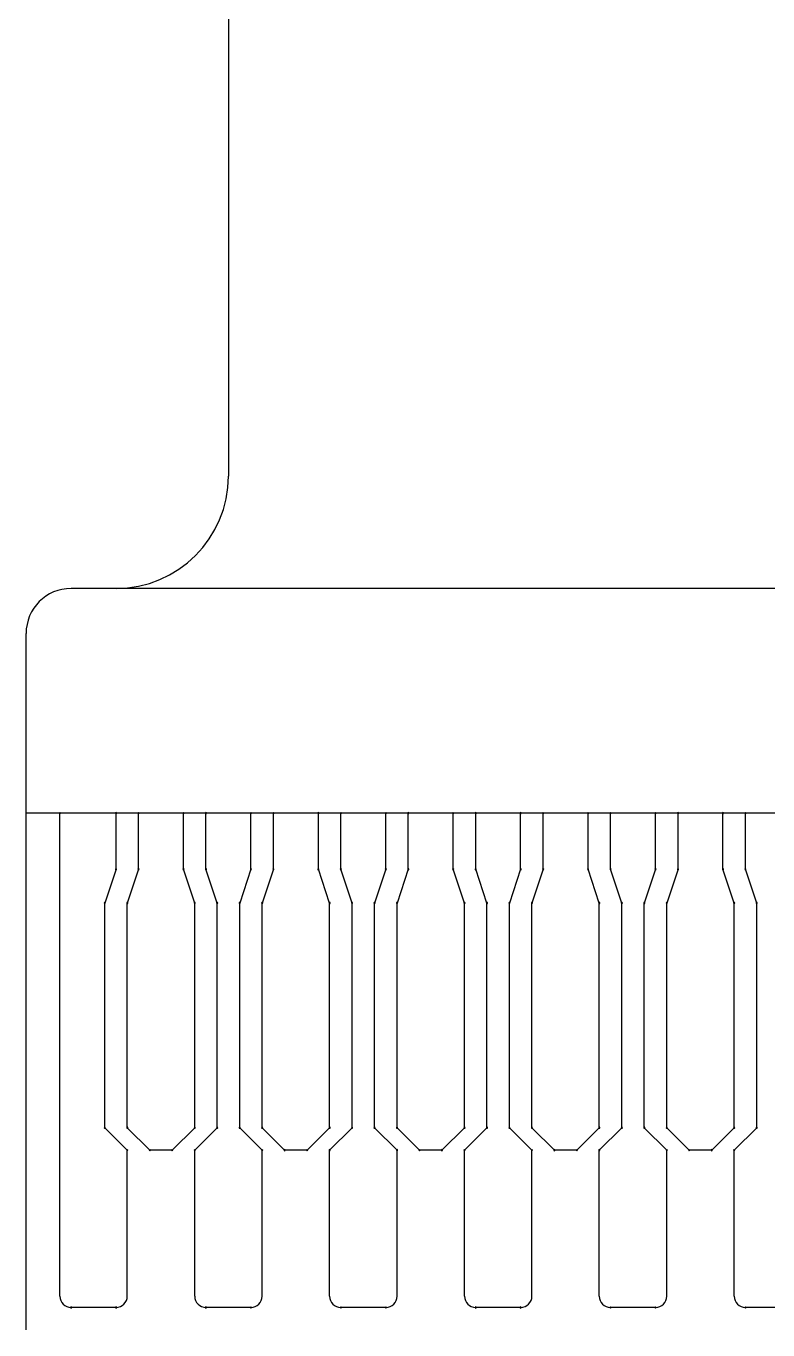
# Model space of a CAD drawing. Header units: millimetres. Extents: x 1040 to 3675, y 249 to 975.
# Drawn here: x 3349.91 to 3353.21, y 646.06 to 651.86 of the extents above; entities that cross this region are included whole.
import ezdxf

# ---------------------------------------------------------------- set-up
doc = ezdxf.new("R2010")
doc.units = ezdxf.units.MM
doc.layers.add('KeepOutLayer', color=6, linetype='Continuous')

msp = doc.modelspace()

# ---------------------------------------------------------------- linework, layer by layer
at = {"color": 30}
for p, q in [((3350.8091, 658.3461), (3350.8091, 649.856)), ((3350.3091, 649.356), (3350.1091, 649.356)), ((3357.3091, 649.356), (3350.3091, 649.356)), ((3349.9091, 646.056), (3349.9091, 649.156))]:
    msp.add_line(p, q, dxfattribs=at)
msp.add_line((3357.7091, 648.356), (3349.9091, 648.356))
for centre, radius, start, end in [((3350.3091, 649.856), 0.5, 270, 0), ((3350.1091, 649.156), 0.2, 90, 180)]:
    msp.add_arc(centre, radius, start, end, dxfattribs=at)
at = {"layer": 'KeepOutLayer', "color": 2}
for p, q in [((3350.0591, 646.206), (3350.0591, 648.356)), ((3350.3091, 648.106), (3350.3091, 648.356)), ((3350.4094, 648.106), (3350.4094, 648.356)), ((3350.6094, 648.106), (3350.6094, 648.356)), ((3350.7094, 648.106), (3350.7094, 648.356)), ((3350.9094, 648.106), (3350.9094, 648.356)), ((3351.0094, 648.106), (3351.0094, 648.356)), ((3351.2094, 648.106), (3351.2094, 648.356)), ((3351.3094, 648.106), (3351.3094, 648.356)), ((3351.5094, 648.106), (3351.5094, 648.356)), ((3351.6094, 648.106), (3351.6094, 648.356)), ((3351.8094, 648.106), (3351.8094, 648.356)), ((3351.9094, 648.106), (3351.9094, 648.356)), ((3352.1094, 648.106), (3352.1094, 648.356)), ((3352.2094, 648.106), (3352.2094, 648.356)), ((3352.4094, 648.106), (3352.4094, 648.356)), ((3352.5094, 648.106), (3352.5094, 648.356)), ((3352.7094, 648.106), (3352.7094, 648.356)), ((3352.8094, 648.106), (3352.8094, 648.356)), ((3353.0094, 648.106), (3353.0094, 648.356)), ((3353.1094, 648.106), (3353.1094, 648.356)), ((3350.3091, 648.106), (3350.2591, 647.956)), ((3350.4094, 648.106), (3350.3594, 647.956)), ((3350.6594, 647.956), (3350.6094, 648.106)), ((3350.7594, 647.956), (3350.7094, 648.106)), ((3350.9094, 648.106), (3350.8594, 647.956)), ((3351.0094, 648.106), (3350.9594, 647.956)), ((3351.2594, 647.956), (3351.2094, 648.106)), ((3351.3594, 647.956), (3351.3094, 648.106)), ((3351.5094, 648.106), (3351.4594, 647.956)), ((3351.6094, 648.106), (3351.5594, 647.956)), ((3351.8594, 647.956), (3351.8094, 648.106)), ((3351.9594, 647.956), (3351.9094, 648.106)), ((3352.1094, 648.106), (3352.0594, 647.956)), ((3352.2094, 648.106), (3352.1594, 647.956)), ((3352.4594, 647.956), (3352.4094, 648.106)), ((3352.5594, 647.956), (3352.5094, 648.106)), ((3352.7094, 648.106), (3352.6594, 647.956)), ((3352.8094, 648.106), (3352.7594, 647.956)), ((3353.0594, 647.956), (3353.0094, 648.106)), ((3353.1594, 647.956), (3353.1094, 648.106)), ((3350.2591, 646.956), (3350.2591, 647.956)), ((3350.3594, 646.956), (3350.3594, 647.956)), ((3350.6594, 646.956), (3350.6594, 647.956)), ((3350.7594, 646.956), (3350.7594, 647.956)), ((3350.8594, 646.956), (3350.8594, 647.956)), ((3350.9594, 646.956), (3350.9594, 647.956)), ((3351.2594, 646.956), (3351.2594, 647.956)), ((3351.3594, 646.956), (3351.3594, 647.956)), ((3351.4594, 646.956), (3351.4594, 647.956)), ((3351.5594, 646.956), (3351.5594, 647.956)), ((3351.8594, 646.956), (3351.8594, 647.956)), ((3351.9594, 646.956), (3351.9594, 647.956)), ((3352.0594, 646.956), (3352.0594, 647.956)), ((3352.1594, 646.956), (3352.1594, 647.956)), ((3352.4594, 646.956), (3352.4594, 647.956)), ((3352.5594, 646.956), (3352.5594, 647.956)), ((3352.6594, 646.956), (3352.6594, 647.956)), ((3352.7594, 646.956), (3352.7594, 647.956)), ((3353.0594, 646.956), (3353.0594, 647.956)), ((3353.1594, 646.956), (3353.1594, 647.956)), ((3350.3591, 646.856), (3350.2591, 646.956)), ((3350.4594, 646.856), (3350.3594, 646.956)), ((3350.6594, 646.956), (3350.5594, 646.856)), ((3350.7594, 646.956), (3350.6594, 646.856)), ((3350.9594, 646.856), (3350.8594, 646.956)), ((3351.0594, 646.856), (3350.9594, 646.956)), ((3351.2594, 646.956), (3351.1594, 646.856)), ((3351.3594, 646.956), (3351.2594, 646.856)), ((3351.5594, 646.856), (3351.4594, 646.956)), ((3351.6594, 646.856), (3351.5594, 646.956)), ((3351.8594, 646.956), (3351.7594, 646.856)), ((3351.9594, 646.956), (3351.8594, 646.856)), ((3352.1594, 646.856), (3352.0594, 646.956)), ((3352.2594, 646.856), (3352.1594, 646.956)), ((3352.4594, 646.956), (3352.3594, 646.856)), ((3352.5594, 646.956), (3352.4594, 646.856)), ((3352.7594, 646.856), (3352.6594, 646.956)), ((3352.8594, 646.856), (3352.7594, 646.956)), ((3353.0594, 646.956), (3352.9594, 646.856)), ((3353.1594, 646.956), (3353.0594, 646.856)), ((3350.3591, 646.206), (3350.3591, 646.856)), ((3350.5594, 646.856), (3350.4594, 646.856)), ((3350.6594, 646.206), (3350.6594, 646.856)), ((3350.9594, 646.206), (3350.9594, 646.856)), ((3351.1594, 646.856), (3351.0594, 646.856)), ((3351.2594, 646.206), (3351.2594, 646.856)), ((3351.5594, 646.206), (3351.5594, 646.856)), ((3351.7594, 646.856), (3351.6594, 646.856)), ((3351.8594, 646.206), (3351.8594, 646.856)), ((3352.1594, 646.206), (3352.1594, 646.856)), ((3352.3594, 646.856), (3352.2594, 646.856)), ((3352.4594, 646.206), (3352.4594, 646.856)), ((3352.7594, 646.206), (3352.7594, 646.856)), ((3352.9594, 646.856), (3352.8594, 646.856)), ((3353.0594, 646.206), (3353.0594, 646.856)), ((3350.3091, 646.156), (3350.1091, 646.156)), ((3350.9094, 646.156), (3350.7094, 646.156)), ((3351.5094, 646.156), (3351.3094, 646.156)), ((3352.1094, 646.156), (3351.9094, 646.156)), ((3352.7094, 646.156), (3352.5094, 646.156)), ((3353.3094, 646.156), (3353.1094, 646.156))]:
    msp.add_line(p, q, dxfattribs=at)
for centre, radius, start, end in [((3350.0591, 648.356), 0.0025, 0, 180), ((3350.0591, 648.356), 0.0025, 180, 0), ((3350.3091, 648.356), 0.0025, 0, 180), ((3350.3091, 648.356), 0.0025, 180, 0), ((3350.4094, 648.356), 0.0025, 0, 180), ((3350.4094, 648.356), 0.0025, 180, 0), ((3350.6094, 648.356), 0.0025, 0, 180), ((3350.6094, 648.356), 0.0025, 180, 0), ((3350.7094, 648.356), 0.0025, 0, 180), ((3350.7094, 648.356), 0.0025, 180, 0), ((3350.9094, 648.356), 0.0025, 0, 180), ((3350.9094, 648.356), 0.0025, 180, 0), ((3351.0094, 648.356), 0.0025, 0, 180), ((3351.0094, 648.356), 0.0025, 180, 0), ((3351.2094, 648.356), 0.0025, 0, 180), ((3351.2094, 648.356), 0.0025, 180, 0), ((3351.3094, 648.356), 0.0025, 0, 180), ((3351.3094, 648.356), 0.0025, 180, 0), ((3351.5094, 648.356), 0.0025, 0, 180), ((3351.5094, 648.356), 0.0025, 180, 0), ((3351.6094, 648.356), 0.0025, 0, 180), ((3351.6094, 648.356), 0.0025, 180, 0), ((3351.8094, 648.356), 0.0025, 0, 180), ((3351.8094, 648.356), 0.0025, 180, 0), ((3351.9094, 648.356), 0.0025, 0, 180), ((3351.9094, 648.356), 0.0025, 180, 0), ((3352.1094, 648.356), 0.0025, 0, 180), ((3352.1094, 648.356), 0.0025, 180, 0), ((3352.2094, 648.356), 0.0025, 0, 180), ((3352.2094, 648.356), 0.0025, 180, 0), ((3352.4094, 648.356), 0.0025, 0, 180), ((3352.4094, 648.356), 0.0025, 180, 0), ((3352.5094, 648.356), 0.0025, 0, 180), ((3352.5094, 648.356), 0.0025, 180, 0), ((3352.7094, 648.356), 0.0025, 0, 180), ((3352.7094, 648.356), 0.0025, 180, 0), ((3352.8094, 648.356), 0.0025, 0, 180), ((3352.8094, 648.356), 0.0025, 180, 0), ((3353.0094, 648.356), 0.0025, 0, 180), ((3353.0094, 648.356), 0.0025, 180, 0), ((3353.1094, 648.356), 0.0025, 0, 180), ((3353.1094, 648.356), 0.0025, 180, 0), ((3350.3091, 648.106), 0.0025, 0, 180), ((3350.3091, 648.106), 0.0025, 0, 180), ((3350.3091, 648.106), 0.0025, 180, 0), ((3350.3091, 648.106), 0.0025, 180, 0), ((3350.4094, 648.106), 0.0025, 0, 180), ((3350.4094, 648.106), 0.0025, 0, 180), ((3350.4094, 648.106), 0.0025, 180, 0), ((3350.4094, 648.106), 0.0025, 180, 0), ((3350.6094, 648.106), 0.0025, 0, 180), ((3350.6094, 648.106), 0.0025, 0, 180), ((3350.6094, 648.106), 0.0025, 180, 0), ((3350.6094, 648.106), 0.0025, 180, 0), ((3350.7094, 648.106), 0.0025, 0, 180), ((3350.7094, 648.106), 0.0025, 0, 180), ((3350.7094, 648.106), 0.0025, 180, 0), ((3350.7094, 648.106), 0.0025, 180, 0), ((3350.9094, 648.106), 0.0025, 0, 180), ((3350.9094, 648.106), 0.0025, 0, 180), ((3350.9094, 648.106), 0.0025, 180, 0), ((3350.9094, 648.106), 0.0025, 180, 0), ((3351.0094, 648.106), 0.0025, 0, 180), ((3351.0094, 648.106), 0.0025, 0, 180), ((3351.0094, 648.106), 0.0025, 180, 0), ((3351.0094, 648.106), 0.0025, 180, 0), ((3351.2094, 648.106), 0.0025, 0, 180), ((3351.2094, 648.106), 0.0025, 0, 180), ((3351.2094, 648.106), 0.0025, 180, 0), ((3351.2094, 648.106), 0.0025, 180, 0), ((3351.3094, 648.106), 0.0025, 0, 180), ((3351.3094, 648.106), 0.0025, 0, 180), ((3351.3094, 648.106), 0.0025, 180, 0), ((3351.3094, 648.106), 0.0025, 180, 0), ((3351.5094, 648.106), 0.0025, 0, 180), ((3351.5094, 648.106), 0.0025, 0, 180), ((3351.5094, 648.106), 0.0025, 180, 0), ((3351.5094, 648.106), 0.0025, 180, 0), ((3351.6094, 648.106), 0.0025, 0, 180), ((3351.6094, 648.106), 0.0025, 0, 180), ((3351.6094, 648.106), 0.0025, 180, 0), ((3351.6094, 648.106), 0.0025, 180, 0), ((3351.8094, 648.106), 0.0025, 0, 180), ((3351.8094, 648.106), 0.0025, 0, 180), ((3351.8094, 648.106), 0.0025, 180, 0), ((3351.8094, 648.106), 0.0025, 180, 0), ((3351.9094, 648.106), 0.0025, 0, 180), ((3351.9094, 648.106), 0.0025, 0, 180), ((3351.9094, 648.106), 0.0025, 180, 0), ((3351.9094, 648.106), 0.0025, 180, 0), ((3352.1094, 648.106), 0.0025, 0, 180), ((3352.1094, 648.106), 0.0025, 0, 180), ((3352.1094, 648.106), 0.0025, 180, 0), ((3352.1094, 648.106), 0.0025, 180, 0), ((3352.2094, 648.106), 0.0025, 0, 180), ((3352.2094, 648.106), 0.0025, 0, 180), ((3352.2094, 648.106), 0.0025, 180, 0), ((3352.2094, 648.106), 0.0025, 180, 0), ((3352.4094, 648.106), 0.0025, 0, 180), ((3352.4094, 648.106), 0.0025, 0, 180), ((3352.4094, 648.106), 0.0025, 180, 0), ((3352.4094, 648.106), 0.0025, 180, 0), ((3352.5094, 648.106), 0.0025, 0, 180), ((3352.5094, 648.106), 0.0025, 0, 180), ((3352.5094, 648.106), 0.0025, 180, 0), ((3352.5094, 648.106), 0.0025, 180, 0), ((3352.7094, 648.106), 0.0025, 0, 180), ((3352.7094, 648.106), 0.0025, 0, 180), ((3352.7094, 648.106), 0.0025, 180, 0), ((3352.7094, 648.106), 0.0025, 180, 0), ((3352.8094, 648.106), 0.0025, 0, 180), ((3352.8094, 648.106), 0.0025, 0, 180), ((3352.8094, 648.106), 0.0025, 180, 0), ((3352.8094, 648.106), 0.0025, 180, 0), ((3353.0094, 648.106), 0.0025, 0, 180), ((3353.0094, 648.106), 0.0025, 0, 180), ((3353.0094, 648.106), 0.0025, 180, 0), ((3353.0094, 648.106), 0.0025, 180, 0), ((3353.1094, 648.106), 0.0025, 0, 180), ((3353.1094, 648.106), 0.0025, 0, 180), ((3353.1094, 648.106), 0.0025, 180, 0), ((3353.1094, 648.106), 0.0025, 180, 0), ((3350.2591, 647.956), 0.0025, 0, 180), ((3350.2591, 647.956), 0.0025, 0, 180), ((3350.2591, 647.956), 0.0025, 180, 0), ((3350.2591, 647.956), 0.0025, 180, 0), ((3350.3594, 647.956), 0.0025, 0, 180), ((3350.3594, 647.956), 0.0025, 0, 180), ((3350.3594, 647.956), 0.0025, 180, 0), ((3350.3594, 647.956), 0.0025, 180, 0), ((3350.6594, 647.956), 0.0025, 0, 180), ((3350.6594, 647.956), 0.0025, 0, 180), ((3350.6594, 647.956), 0.0025, 180, 0), ((3350.6594, 647.956), 0.0025, 180, 0), ((3350.7594, 647.956), 0.0025, 0, 180), ((3350.7594, 647.956), 0.0025, 0, 180), ((3350.7594, 647.956), 0.0025, 180, 0), ((3350.7594, 647.956), 0.0025, 180, 0), ((3350.8594, 647.956), 0.0025, 0, 180), ((3350.8594, 647.956), 0.0025, 0, 180), ((3350.8594, 647.956), 0.0025, 180, 0), ((3350.8594, 647.956), 0.0025, 180, 0), ((3350.9594, 647.956), 0.0025, 0, 180), ((3350.9594, 647.956), 0.0025, 0, 180), ((3350.9594, 647.956), 0.0025, 180, 0), ((3350.9594, 647.956), 0.0025, 180, 0), ((3351.2594, 647.956), 0.0025, 0, 180), ((3351.2594, 647.956), 0.0025, 0, 180), ((3351.2594, 647.956), 0.0025, 180, 0), ((3351.2594, 647.956), 0.0025, 180, 0), ((3351.3594, 647.956), 0.0025, 0, 180), ((3351.3594, 647.956), 0.0025, 0, 180), ((3351.3594, 647.956), 0.0025, 180, 0), ((3351.3594, 647.956), 0.0025, 180, 0), ((3351.4594, 647.956), 0.0025, 0, 180), ((3351.4594, 647.956), 0.0025, 0, 180), ((3351.4594, 647.956), 0.0025, 180, 0), ((3351.4594, 647.956), 0.0025, 180, 0), ((3351.5594, 647.956), 0.0025, 0, 180), ((3351.5594, 647.956), 0.0025, 0, 180), ((3351.5594, 647.956), 0.0025, 180, 0), ((3351.5594, 647.956), 0.0025, 180, 0), ((3351.8594, 647.956), 0.0025, 0, 180), ((3351.8594, 647.956), 0.0025, 0, 180), ((3351.8594, 647.956), 0.0025, 180, 0), ((3351.8594, 647.956), 0.0025, 180, 0), ((3351.9594, 647.956), 0.0025, 0, 180), ((3351.9594, 647.956), 0.0025, 0, 180), ((3351.9594, 647.956), 0.0025, 180, 0), ((3351.9594, 647.956), 0.0025, 180, 0), ((3352.0594, 647.956), 0.0025, 0, 180), ((3352.0594, 647.956), 0.0025, 0, 180), ((3352.0594, 647.956), 0.0025, 180, 0), ((3352.0594, 647.956), 0.0025, 180, 0), ((3352.1594, 647.956), 0.0025, 0, 180), ((3352.1594, 647.956), 0.0025, 0, 180), ((3352.1594, 647.956), 0.0025, 180, 0), ((3352.1594, 647.956), 0.0025, 180, 0), ((3352.4594, 647.956), 0.0025, 0, 180), ((3352.4594, 647.956), 0.0025, 0, 180), ((3352.4594, 647.956), 0.0025, 180, 0), ((3352.4594, 647.956), 0.0025, 180, 0), ((3352.5594, 647.956), 0.0025, 0, 180), ((3352.5594, 647.956), 0.0025, 0, 180), ((3352.5594, 647.956), 0.0025, 180, 0), ((3352.5594, 647.956), 0.0025, 180, 0), ((3352.6594, 647.956), 0.0025, 0, 180), ((3352.6594, 647.956), 0.0025, 0, 180), ((3352.6594, 647.956), 0.0025, 180, 0), ((3352.6594, 647.956), 0.0025, 180, 0), ((3352.7594, 647.956), 0.0025, 0, 180), ((3352.7594, 647.956), 0.0025, 0, 180), ((3352.7594, 647.956), 0.0025, 180, 0), ((3352.7594, 647.956), 0.0025, 180, 0), ((3353.0594, 647.956), 0.0025, 0, 180), ((3353.0594, 647.956), 0.0025, 0, 180), ((3353.0594, 647.956), 0.0025, 180, 0), ((3353.0594, 647.956), 0.0025, 180, 0), ((3353.1594, 647.956), 0.0025, 0, 180), ((3353.1594, 647.956), 0.0025, 0, 180), ((3353.1594, 647.956), 0.0025, 180, 0), ((3353.1594, 647.956), 0.0025, 180, 0), ((3350.2591, 646.956), 0.0025, 0, 180), ((3350.2591, 646.956), 0.0025, 0, 180), ((3350.2591, 646.956), 0.0025, 180, 0), ((3350.2591, 646.956), 0.0025, 180, 0), ((3350.3594, 646.956), 0.0025, 0, 180), ((3350.3594, 646.956), 0.0025, 0, 180), ((3350.3594, 646.956), 0.0025, 180, 0), ((3350.3594, 646.956), 0.0025, 180, 0), ((3350.6594, 646.956), 0.0025, 0, 180), ((3350.6594, 646.956), 0.0025, 0, 180), ((3350.6594, 646.956), 0.0025, 180, 0), ((3350.6594, 646.956), 0.0025, 180, 0), ((3350.7594, 646.956), 0.0025, 0, 180), ((3350.7594, 646.956), 0.0025, 0, 180), ((3350.7594, 646.956), 0.0025, 180, 0), ((3350.7594, 646.956), 0.0025, 180, 0), ((3350.8594, 646.956), 0.0025, 0, 180), ((3350.8594, 646.956), 0.0025, 0, 180), ((3350.8594, 646.956), 0.0025, 180, 0), ((3350.8594, 646.956), 0.0025, 180, 0), ((3350.9594, 646.956), 0.0025, 0, 180), ((3350.9594, 646.956), 0.0025, 0, 180), ((3350.9594, 646.956), 0.0025, 180, 0), ((3350.9594, 646.956), 0.0025, 180, 0), ((3351.2594, 646.956), 0.0025, 0, 180), ((3351.2594, 646.956), 0.0025, 0, 180), ((3351.2594, 646.956), 0.0025, 180, 0), ((3351.2594, 646.956), 0.0025, 180, 0), ((3351.3594, 646.956), 0.0025, 0, 180), ((3351.3594, 646.956), 0.0025, 0, 180), ((3351.3594, 646.956), 0.0025, 180, 0), ((3351.3594, 646.956), 0.0025, 180, 0), ((3351.4594, 646.956), 0.0025, 0, 180), ((3351.4594, 646.956), 0.0025, 0, 180), ((3351.4594, 646.956), 0.0025, 180, 0), ((3351.4594, 646.956), 0.0025, 180, 0), ((3351.5594, 646.956), 0.0025, 0, 180), ((3351.5594, 646.956), 0.0025, 0, 180), ((3351.5594, 646.956), 0.0025, 180, 0), ((3351.5594, 646.956), 0.0025, 180, 0), ((3351.8594, 646.956), 0.0025, 0, 180), ((3351.8594, 646.956), 0.0025, 0, 180), ((3351.8594, 646.956), 0.0025, 180, 0), ((3351.8594, 646.956), 0.0025, 180, 0), ((3351.9594, 646.956), 0.0025, 0, 180), ((3351.9594, 646.956), 0.0025, 0, 180), ((3351.9594, 646.956), 0.0025, 180, 0), ((3351.9594, 646.956), 0.0025, 180, 0), ((3352.0594, 646.956), 0.0025, 0, 180), ((3352.0594, 646.956), 0.0025, 0, 180), ((3352.0594, 646.956), 0.0025, 180, 0), ((3352.0594, 646.956), 0.0025, 180, 0), ((3352.1594, 646.956), 0.0025, 0, 180), ((3352.1594, 646.956), 0.0025, 0, 180), ((3352.1594, 646.956), 0.0025, 180, 0), ((3352.1594, 646.956), 0.0025, 180, 0), ((3352.4594, 646.956), 0.0025, 0, 180), ((3352.4594, 646.956), 0.0025, 0, 180), ((3352.4594, 646.956), 0.0025, 180, 0), ((3352.4594, 646.956), 0.0025, 180, 0), ((3352.5594, 646.956), 0.0025, 0, 180), ((3352.5594, 646.956), 0.0025, 0, 180), ((3352.5594, 646.956), 0.0025, 180, 0), ((3352.5594, 646.956), 0.0025, 180, 0), ((3352.6594, 646.956), 0.0025, 0, 180), ((3352.6594, 646.956), 0.0025, 0, 180), ((3352.6594, 646.956), 0.0025, 180, 0), ((3352.6594, 646.956), 0.0025, 180, 0), ((3352.7594, 646.956), 0.0025, 0, 180), ((3352.7594, 646.956), 0.0025, 0, 180), ((3352.7594, 646.956), 0.0025, 180, 0), ((3352.7594, 646.956), 0.0025, 180, 0), ((3353.0594, 646.956), 0.0025, 0, 180), ((3353.0594, 646.956), 0.0025, 0, 180), ((3353.0594, 646.956), 0.0025, 180, 0), ((3353.0594, 646.956), 0.0025, 180, 0), ((3353.1594, 646.956), 0.0025, 0, 180), ((3353.1594, 646.956), 0.0025, 0, 180), ((3353.1594, 646.956), 0.0025, 180, 0), ((3353.1594, 646.956), 0.0025, 180, 0), ((3350.3591, 646.856), 0.0025, 0, 180), ((3350.3591, 646.856), 0.0025, 0, 180), ((3350.4594, 646.856), 0.0025, 0, 180), ((3350.4594, 646.856), 0.0025, 0, 180), ((3350.5594, 646.856), 0.0025, 0, 180), ((3350.5594, 646.856), 0.0025, 0, 180), ((3350.6594, 646.856), 0.0025, 0, 180), ((3350.6594, 646.856), 0.0025, 0, 180), ((3350.9594, 646.856), 0.0025, 0, 180), ((3350.9594, 646.856), 0.0025, 0, 180), ((3351.0594, 646.856), 0.0025, 0, 180), ((3351.0594, 646.856), 0.0025, 0, 180), ((3351.1594, 646.856), 0.0025, 0, 180), ((3351.1594, 646.856), 0.0025, 0, 180), ((3351.2594, 646.856), 0.0025, 0, 180), ((3351.2594, 646.856), 0.0025, 0, 180), ((3351.5594, 646.856), 0.0025, 0, 180), ((3351.5594, 646.856), 0.0025, 0, 180), ((3351.6594, 646.856), 0.0025, 0, 180), ((3351.6594, 646.856), 0.0025, 0, 180), ((3351.7594, 646.856), 0.0025, 0, 180), ((3351.7594, 646.856), 0.0025, 0, 180), ((3351.8594, 646.856), 0.0025, 0, 180), ((3351.8594, 646.856), 0.0025, 0, 180), ((3352.1594, 646.856), 0.0025, 0, 180), ((3352.1594, 646.856), 0.0025, 0, 180), ((3352.2594, 646.856), 0.0025, 0, 180), ((3352.2594, 646.856), 0.0025, 0, 180), ((3352.3594, 646.856), 0.0025, 0, 180), ((3352.3594, 646.856), 0.0025, 0, 180), ((3352.4594, 646.856), 0.0025, 0, 180), ((3352.4594, 646.856), 0.0025, 0, 180), ((3352.7594, 646.856), 0.0025, 0, 180), ((3352.7594, 646.856), 0.0025, 0, 180), ((3352.8594, 646.856), 0.0025, 0, 180), ((3352.8594, 646.856), 0.0025, 0, 180), ((3352.9594, 646.856), 0.0025, 0, 180), ((3352.9594, 646.856), 0.0025, 0, 180), ((3353.0594, 646.856), 0.0025, 0, 180), ((3353.0594, 646.856), 0.0025, 0, 180), ((3350.3591, 646.856), 0.0025, 180, 0), ((3350.3591, 646.856), 0.0025, 180, 0), ((3350.4594, 646.856), 0.0025, 180, 0), ((3350.4594, 646.856), 0.0025, 180, 0), ((3350.5594, 646.856), 0.0025, 180, 0), ((3350.5594, 646.856), 0.0025, 180, 0), ((3350.6594, 646.856), 0.0025, 180, 0), ((3350.6594, 646.856), 0.0025, 180, 0), ((3350.9594, 646.856), 0.0025, 180, 0), ((3350.9594, 646.856), 0.0025, 180, 0), ((3351.0594, 646.856), 0.0025, 180, 0), ((3351.0594, 646.856), 0.0025, 180, 0), ((3351.1594, 646.856), 0.0025, 180, 0), ((3351.1594, 646.856), 0.0025, 180, 0), ((3351.2594, 646.856), 0.0025, 180, 0), ((3351.2594, 646.856), 0.0025, 180, 0), ((3351.5594, 646.856), 0.0025, 180, 0), ((3351.5594, 646.856), 0.0025, 180, 0), ((3351.6594, 646.856), 0.0025, 180, 0), ((3351.6594, 646.856), 0.0025, 180, 0), ((3351.7594, 646.856), 0.0025, 180, 0), ((3351.7594, 646.856), 0.0025, 180, 0), ((3351.8594, 646.856), 0.0025, 180, 0), ((3351.8594, 646.856), 0.0025, 180, 0), ((3352.1594, 646.856), 0.0025, 180, 0), ((3352.1594, 646.856), 0.0025, 180, 0), ((3352.2594, 646.856), 0.0025, 180, 0), ((3352.2594, 646.856), 0.0025, 180, 0), ((3352.3594, 646.856), 0.0025, 180, 0), ((3352.3594, 646.856), 0.0025, 180, 0), ((3352.4594, 646.856), 0.0025, 180, 0), ((3352.4594, 646.856), 0.0025, 180, 0), ((3352.7594, 646.856), 0.0025, 180, 0), ((3352.7594, 646.856), 0.0025, 180, 0), ((3352.8594, 646.856), 0.0025, 180, 0), ((3352.8594, 646.856), 0.0025, 180, 0), ((3352.9594, 646.856), 0.0025, 180, 0), ((3352.9594, 646.856), 0.0025, 180, 0), ((3353.0594, 646.856), 0.0025, 180, 0), ((3353.0594, 646.856), 0.0025, 180, 0), ((3350.1091, 646.206), 0.05, 180, 270), ((3350.3091, 646.206), 0.05, 270, 0), ((3350.7094, 646.206), 0.05, 180, 270), ((3350.9094, 646.206), 0.05, 270, 0), ((3351.3094, 646.206), 0.05, 180, 270), ((3351.5094, 646.206), 0.05, 270, 0), ((3351.9094, 646.206), 0.05, 180, 270), ((3352.1094, 646.206), 0.05, 270, 0), ((3352.5094, 646.206), 0.05, 180, 270), ((3352.7094, 646.206), 0.05, 270, 0), ((3353.1094, 646.206), 0.05, 180, 270), ((3350.1091, 646.156), 0.0025, 0, 180), ((3350.1091, 646.156), 0.0025, 0, 180), ((3350.1091, 646.156), 0.0025, 180, 0), ((3350.1091, 646.156), 0.0025, 180, 0), ((3350.3091, 646.156), 0.0025, 0, 180), ((3350.3091, 646.156), 0.0025, 0, 180), ((3350.3091, 646.156), 0.0025, 180, 0), ((3350.3091, 646.156), 0.0025, 180, 0), ((3350.7094, 646.156), 0.0025, 0, 180), ((3350.7094, 646.156), 0.0025, 0, 180), ((3350.7094, 646.156), 0.0025, 180, 0), ((3350.7094, 646.156), 0.0025, 180, 0), ((3350.9094, 646.156), 0.0025, 0, 180), ((3350.9094, 646.156), 0.0025, 0, 180), ((3350.9094, 646.156), 0.0025, 180, 0), ((3350.9094, 646.156), 0.0025, 180, 0), ((3351.3094, 646.156), 0.0025, 0, 180), ((3351.3094, 646.156), 0.0025, 0, 180), ((3351.3094, 646.156), 0.0025, 180, 0), ((3351.3094, 646.156), 0.0025, 180, 0), ((3351.5094, 646.156), 0.0025, 0, 180), ((3351.5094, 646.156), 0.0025, 0, 180), ((3351.5094, 646.156), 0.0025, 180, 0), ((3351.5094, 646.156), 0.0025, 180, 0), ((3351.9094, 646.156), 0.0025, 0, 180), ((3351.9094, 646.156), 0.0025, 0, 180), ((3351.9094, 646.156), 0.0025, 180, 0), ((3351.9094, 646.156), 0.0025, 180, 0), ((3352.1094, 646.156), 0.0025, 0, 180), ((3352.1094, 646.156), 0.0025, 0, 180), ((3352.1094, 646.156), 0.0025, 180, 0), ((3352.1094, 646.156), 0.0025, 180, 0), ((3352.5094, 646.156), 0.0025, 0, 180), ((3352.5094, 646.156), 0.0025, 0, 180), ((3352.5094, 646.156), 0.0025, 180, 0), ((3352.5094, 646.156), 0.0025, 180, 0), ((3352.7094, 646.156), 0.0025, 0, 180), ((3352.7094, 646.156), 0.0025, 0, 180), ((3352.7094, 646.156), 0.0025, 180, 0), ((3352.7094, 646.156), 0.0025, 180, 0), ((3353.1094, 646.156), 0.0025, 0, 180), ((3353.1094, 646.156), 0.0025, 0, 180), ((3353.1094, 646.156), 0.0025, 180, 0), ((3353.1094, 646.156), 0.0025, 180, 0)]:
    msp.add_arc(centre, radius, start, end, dxfattribs=at)

doc.saveas('drawing.dxf')
